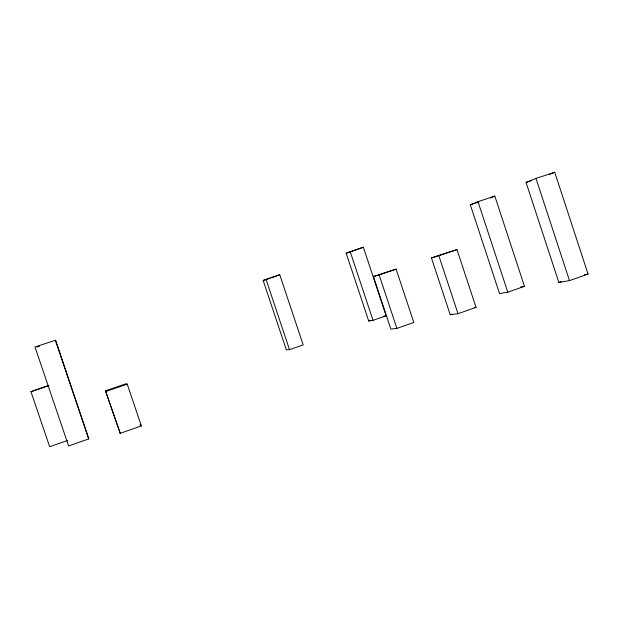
<?xml version="1.0" encoding="UTF-8"?>
<svg xmlns="http://www.w3.org/2000/svg" width="619" height="619" viewBox="0 0 619 619"><rect width="100%" height="100%" fill="white"/><g stroke="black" fill="none" stroke-linecap="round" stroke-linejoin="round"><path stroke-width="0.93" d="M67.564 440.465L49.675 446.725L30.95 391.665L48.7 385.475M263.152 280.461L279.726 274.635L303.194 344.907L289.506 349.65L286.357 349.867L263.152 280.461L270.395 278.07M277.482 275.648L279.726 274.635M346.191 253.241L363.353 247.229L386.117 315.798L373.017 320.34L368.707 320.982L346.191 253.241L363.353 247.229M470.301 204.796L477.992 201.647L494.829 196.13L524.479 286.326L507.789 292.183L499.541 293.576L470.301 204.796L479.013 201.941M526.065 182.458L535.984 178.404L554.732 172.275L588.05 274.07L569.488 280.624L558.856 282.442L526.065 182.458L531.582 180.655M490.395 197.933L494.829 196.13M549.587 174.365L554.732 172.275M450.222 314.746L457.998 313.709L476.034 307.357L456.984 249.604L431.451 257.961L450.222 314.746L451.994 314.127M120.225 433.346L141.349 425.911L127.243 384.167L126.23 383.71L105.485 390.806L120.225 433.346L105.485 390.806M558.856 282.442L561.588 281.483M396.895 328.403L413.801 322.476L396.121 269.118L373.427 276.554L390.868 329.084L396.895 328.403L379.122 274.844L373.427 276.554M88.765 438.91L68.608 445.982L34.981 346.98L55.323 340.311L55.88 340.814L88.765 438.91L55.323 340.311M368.707 320.982L370.433 320.387M106.035 391.417L127.243 384.167M30.95 391.665L48.932 385.606M379.122 274.844L396.121 269.118M431.451 257.961L456.984 249.604M272.205 277.474L276.732 275.989M36.877 347.05L39.593 346.16M584.39 274.72L588.05 274.07M520.687 286.992L524.479 286.326M383.424 316.224L386.117 315.798M474.231 307.62L476.034 307.357M140.018 424.526L141.349 425.911M265.953 279.169L289.506 349.65M350.168 251.569L373.017 320.34M438.84 255.717L457.998 313.709M477.992 201.647L507.789 292.183M535.984 178.404L569.488 280.624"/></g></svg>
